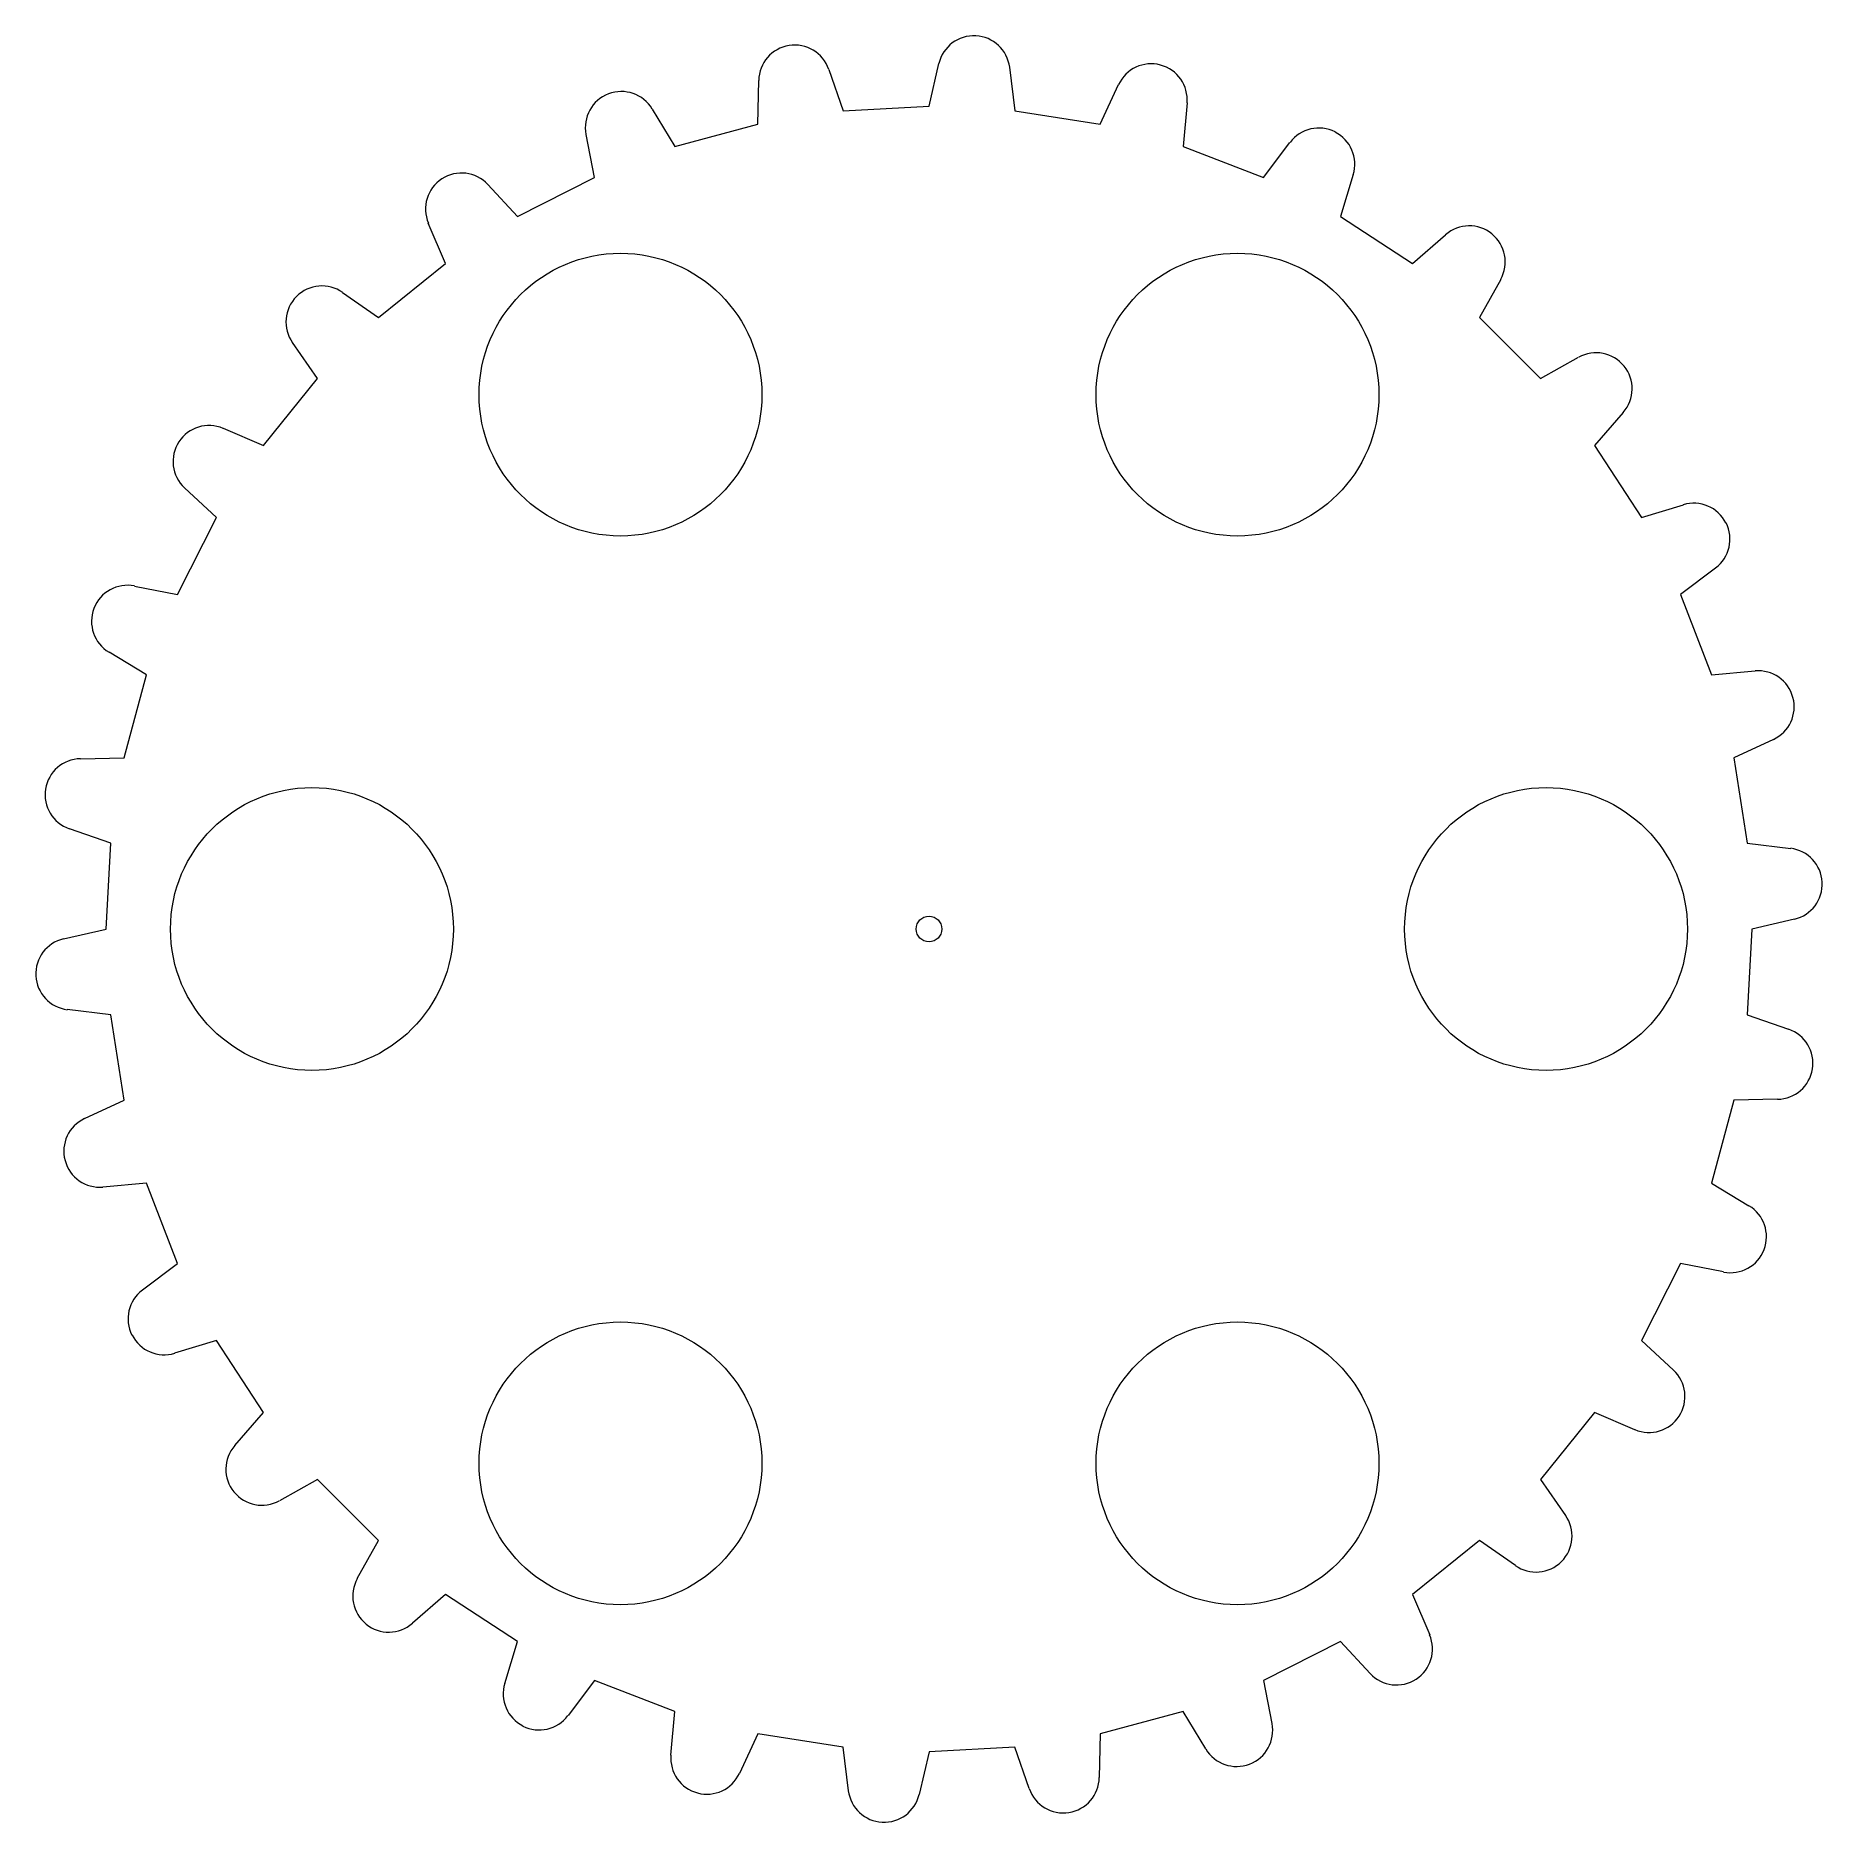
# Model space of a CAD drawing. Header units: inches. Extents: x -8.7 to 8.7, y -8.7 to 8.7.
import ezdxf

# ---------------------------------------------------------------- set-up
doc = ezdxf.new("R2010")
doc.units = ezdxf.units.IN
doc.header["$MEASUREMENT"] = 0

msp = doc.modelspace()

# ---------------------------------------------------------------- linework, layer by layer
at = {"color": 7, "linetype": 'Continuous', "lineweight": 15}
for p, q in [((-1.361, 8.59), (-1.36, 8.59)), ((0.455, 8.685), (0.455, 8.685)), ((-0.975, 8.359), (-0.836, 7.956)), ((0, 8), (0.096, 8.415)), ((0.784, 8.379), (0.836, 7.956)), ((2.251, 8.401), (2.251, 8.401)), ((-1.663, 7.825), (-1.656, 8.251)), ((1.663, 7.825), (1.843, 8.211)), ((-3.117, 8.12), (-3.117, 8.12)), ((-0.836, 7.956), (0, 8)), ((2.509, 8.032), (2.472, 7.608)), ((-2.691, 7.973), (-2.472, 7.608)), ((-2.472, 7.608), (-1.663, 7.825)), ((0.836, 7.956), (1.663, 7.825)), ((-3.254, 7.308), (-3.335, 7.726)), ((3.254, 7.308), (3.51, 7.648)), ((3.948, 7.749), (3.949, 7.749)), ((2.472, 7.608), (3.254, 7.308)), ((-4, 6.928), (-3.254, 7.308)), ((4.124, 7.335), (4, 6.928)), ((-4.737, 7.294), (-4.737, 7.294)), ((-4.29, 7.239), (-4, 6.928)), ((-4.702, 6.472), (-4.869, 6.864)), ((4, 6.928), (4.702, 6.472)), ((4.702, 6.472), (5.023, 6.751)), ((5.473, 6.759), (5.473, 6.759)), ((-5.353, 5.945), (-4.702, 6.472)), ((5.559, 6.317), (5.353, 5.945)), ((-6.15, 6.15), (-6.15, 6.15)), ((-5.702, 6.189), (-5.353, 5.945)), ((5.353, 5.945), (5.945, 5.353)), ((-5.945, 5.353), (-6.189, 5.702)), ((5.945, 5.353), (6.317, 5.559)), ((6.759, 5.473), (6.759, 5.473)), ((-6.472, 4.702), (-5.945, 5.353)), ((-6.864, 4.869), (-6.472, 4.702)), ((6.751, 5.023), (6.472, 4.702)), ((-7.294, 4.737), (-7.294, 4.737)), ((6.472, 4.702), (6.928, 4)), ((-6.928, 4), (-7.239, 4.29)), ((-7.308, 3.254), (-6.928, 4)), ((6.928, 4), (7.335, 4.124)), ((7.749, 3.949), (7.749, 3.948)), ((7.648, 3.51), (7.308, 3.254)), ((-7.726, 3.335), (-7.308, 3.254)), ((7.308, 3.254), (7.608, 2.472)), ((-8.12, 3.117), (-8.12, 3.117)), ((-7.608, 2.472), (-7.973, 2.691)), ((-7.825, 1.663), (-7.608, 2.472)), ((7.608, 2.472), (8.032, 2.509)), ((8.401, 2.251), (8.401, 2.251)), ((8.211, 1.843), (7.825, 1.663)), ((-8.251, 1.656), (-7.825, 1.663)), ((7.825, 1.663), (7.956, 0.836)), ((-8.59, 1.36), (-8.59, 1.361)), ((-7.956, 0.836), (-8.359, 0.975)), ((-8, 0), (-7.956, 0.836)), ((7.956, 0.836), (8.379, 0.784)), ((8.685, 0.455), (8.685, 0.455)), ((-8.415, -0.096), (-8, 0)), ((8, 0), (7.956, -0.836)), ((8.415, 0.096), (8, 0)), ((-8.685, -0.455), (-8.685, -0.455)), ((-7.956, -0.836), (-8.379, -0.784)), ((-7.825, -1.663), (-7.956, -0.836)), ((7.956, -0.836), (8.359, -0.975)), ((8.59, -1.36), (8.59, -1.361)), ((-8.211, -1.843), (-7.825, -1.663)), ((7.825, -1.663), (7.608, -2.472)), ((8.251, -1.656), (7.825, -1.663)), ((-8.401, -2.251), (-8.401, -2.251)), ((-7.608, -2.472), (-8.032, -2.509)), ((-7.308, -3.254), (-7.608, -2.472)), ((7.608, -2.472), (7.973, -2.691)), ((8.12, -3.117), (8.12, -3.117)), ((-7.648, -3.51), (-7.308, -3.254)), ((7.308, -3.254), (6.928, -4)), ((7.726, -3.335), (7.308, -3.254)), ((-7.749, -3.949), (-7.749, -3.948)), ((-6.928, -4), (-7.335, -4.124)), ((-6.472, -4.702), (-6.928, -4)), ((6.928, -4), (7.239, -4.29)), ((-6.751, -5.023), (-6.472, -4.702)), ((6.472, -4.702), (5.945, -5.353)), ((6.864, -4.869), (6.472, -4.702)), ((7.294, -4.737), (7.294, -4.737)), ((-5.945, -5.353), (-6.317, -5.559)), ((-5.353, -5.945), (-5.945, -5.353)), ((5.945, -5.353), (6.189, -5.702)), ((-6.759, -5.473), (-6.759, -5.473)), ((-5.559, -6.317), (-5.353, -5.945)), ((5.353, -5.945), (4.702, -6.472)), ((5.702, -6.189), (5.353, -5.945)), ((6.15, -6.15), (6.15, -6.15)), ((-4.702, -6.472), (-5.023, -6.751)), ((-4, -6.928), (-4.702, -6.472)), ((4.702, -6.472), (4.869, -6.864)), ((-5.473, -6.759), (-5.473, -6.759)), ((-4.124, -7.335), (-4, -6.928)), ((4, -6.928), (3.254, -7.308)), ((4.29, -7.239), (4, -6.928)), ((4.737, -7.294), (4.737, -7.294)), ((-3.254, -7.308), (-3.51, -7.648)), ((-2.472, -7.608), (-3.254, -7.308)), ((3.254, -7.308), (3.335, -7.726)), ((-2.509, -8.032), (-2.472, -7.608)), ((2.472, -7.608), (1.663, -7.825)), ((2.691, -7.973), (2.472, -7.608)), ((-3.948, -7.749), (-3.949, -7.749)), ((-1.663, -7.825), (-1.843, -8.211)), ((-0.836, -7.956), (-1.663, -7.825)), ((-0.784, -8.379), (-0.836, -7.956)), ((0.836, -7.956), (0, -8)), ((0.975, -8.359), (0.836, -7.956)), ((1.663, -7.825), (1.656, -8.251)), ((0, -8), (-0.096, -8.415)), ((3.117, -8.12), (3.117, -8.12)), ((-2.251, -8.401), (-2.251, -8.401)), ((-0.455, -8.685), (-0.455, -8.685)), ((1.361, -8.59), (1.36, -8.59))]:
    msp.add_line(p, q, dxfattribs=at)
for centre, radius in [((-3, 5.196), 1.375), ((3, 5.196), 1.375), ((-6, 0), 1.375), ((6, 0), 1.375), ((0, 0), 0.125), ((-3, -5.196), 1.375), ((3, -5.196), 1.375)]:
    msp.add_circle(centre, radius, dxfattribs=at)
for centre, start, end in [((-1.306, 8.245), 99, 179), ((-1.306, 8.245), 19, 99), ((0.437, 8.336), 87, 167), ((0.437, 8.336), 7, 87), ((2.16, 8.063), 75, 155), ((2.161, 8.063), 355, 75), ((-2.992, 7.793), 111, 191), ((-2.991, 7.793), 31, 111), ((3.79, 7.438), 63, 143), ((3.79, 7.437), 343, 63), ((-4.546, 7.001), 43, 123), ((-4.546, 7.001), 123, 203), ((5.253, 6.487), 51, 131), ((5.253, 6.487), 331, 51), ((-5.903, 5.902), 135, 215), ((-5.902, 5.903), 55, 135), ((6.487, 5.253), 39, 119), ((6.487, 5.253), 319, 39), ((-7.001, 4.546), 67, 147), ((-7.001, 4.546), 147, 227), ((7.437, 3.79), 27, 107), ((7.438, 3.79), 307, 27), ((-7.793, 2.992), 79, 159), ((-7.793, 2.991), 159, 239), ((8.063, 2.161), 15, 95), ((8.063, 2.16), 295, 15), ((-8.245, 1.306), 91, 171), ((-8.245, 1.306), 171, 251), ((8.336, 0.437), 3, 83), ((8.336, 0.437), 283, 3), ((-8.336, -0.437), 103, 183), ((-8.336, -0.437), 183, 263), ((8.245, -1.306), 351, 71), ((8.245, -1.306), 271, 351), ((-8.063, -2.16), 115, 195), ((-8.063, -2.161), 195, 275), ((7.793, -2.991), 339, 59), ((7.793, -2.992), 259, 339), ((-7.438, -3.79), 127, 207), ((-7.437, -3.79), 207, 287), ((7.001, -4.546), 327, 47), ((7.001, -4.546), 247, 327), ((-6.487, -5.253), 139, 219), ((-6.487, -5.253), 219, 299), ((5.903, -5.902), 315, 35), ((5.902, -5.903), 235, 315), ((-5.253, -6.487), 151, 231), ((-5.253, -6.487), 231, 311), ((4.546, -7.001), 303, 23), ((4.546, -7.001), 223, 303), ((-3.79, -7.437), 163, 243), ((-3.79, -7.438), 243, 323), ((2.992, -7.793), 291, 11), ((2.991, -7.793), 211, 291), ((-2.161, -8.063), 175, 255), ((-2.16, -8.063), 255, 335), ((1.306, -8.245), 279, 359), ((-0.437, -8.336), 187, 267), ((-0.437, -8.336), 267, 347), ((1.306, -8.245), 199, 279)]:
    msp.add_arc(centre, 0.35, start, end, dxfattribs=at)

doc.saveas('drawing.dxf')
